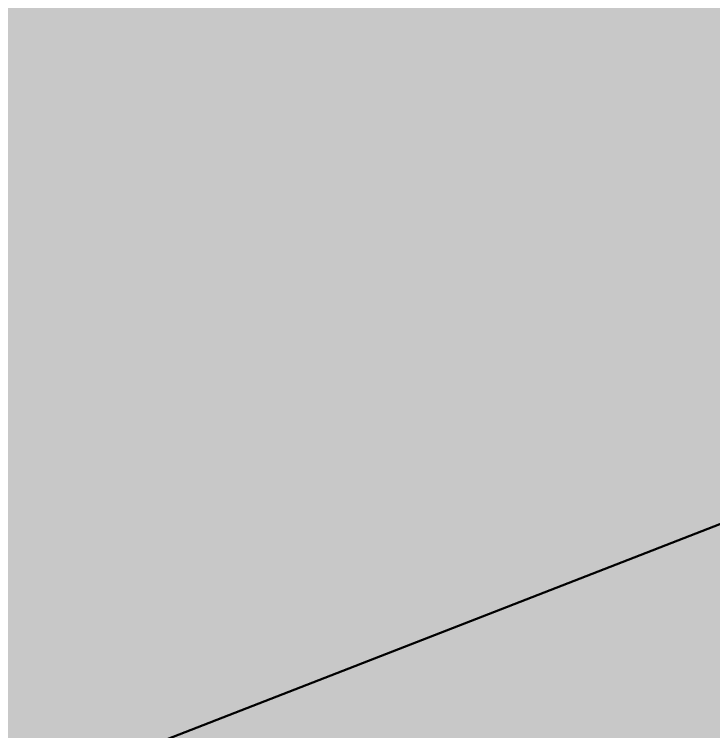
# Model space of a CAD drawing. Header units: inches. Extents: x 397149 to 398791, y 3053203 to 3057598.
# Drawn here: x 397718.967 to 397719.1689, y 3055915.9542 to 3055916.1616 of the extents above; entities that cross this region are included whole.
import ezdxf

# ---------------------------------------------------------------- set-up
doc = ezdxf.new("R2010")
doc.units = ezdxf.units.IN
doc.header["$MEASUREMENT"] = 0
doc.layers.add('STREAM', color=7, linetype='Continuous', lineweight=30, true_color=0x008f13)
doc.layers.add('structure_precinct', color=7, linetype='Continuous', true_color=0xdf69e5)

msp = doc.modelspace()

# ---------------------------------------------------------------- hatches: boundary and pattern name
at = {"layer": 'structure_precinct', "true_color": 0xa953a0}
h = msp.add_hatch(color=215, dxfattribs=at)
h.dxf.hatch_style = 1
h.paths.add_polyline_path([(397938.03848, 3056098.26522), (397957.98987, 3056111.22257), (397963.09482, 3056126.10919), (397978.68462, 3056149.06901), (397996.9476, 3056169.94528), (398005.62333, 3056195.46425), (397997.87821, 3056221.83385), (398001.38863, 3056237.22962), (398018.01686, 3056261.79066), (398013.50102, 3056283.96634), (398023.23529, 3056309.49872), (398033.48542, 3056336.09636), (398022.97323, 3056371.95927), (398006.00247, 3056416.21001), (398008.71537, 3056452.76987), (398002.00197, 3056481.26995), (398000.31333, 3056495.87435), (397995.43128, 3056538.03072), (397992.26785, 3056558.63002), (397970.1101, 3056558.34923), (397973.98532, 3056524.50861), (397981.1568, 3056509.98929), (397981.47065, 3056485.21947), (397951.56337, 3056489.28705), (397936.23986, 3056495.44512), (397917.18606, 3056495.20366), (397901.75288, 3056474.37627), (397893.51214, 3056464.41954), (397883.53802, 3056456.55228), (397871.25123, 3056440.0232), (397867.76243, 3056431.45443), (397865.30978, 3056413.16305), (397873.43282, 3056384.54827), (397879.59735, 3056362.83264), (397882.41103, 3056352.92096), (397884.08541, 3056348.35651), (397882.65355, 3056343.70041), (397879.68429, 3056341.03745), (397875.00508, 3056339.79781), (397866.38893, 3056339.11574), (397844.37136, 3056337.37279), (397829.96228, 3056336.23213), (397824.98708, 3056335.83829), (397820.03703, 3056335.12682), (397794.12399, 3056330.99726), (397738.09336, 3056341.29779), (397699.01016, 3056350.96613), (397677.68906, 3056362.55348), (397638.799, 3056356.97885), (397581.08543, 3056366.41109), (397567.63675, 3056372.43935), (397528.88384, 3056403.65664), (397519.96776, 3056408.77896), (397517.35367, 3056421.51555), (397513.32842, 3056427.97552), (397503.71025, 3056437.83707), (397492.52791, 3056446.79694), (397480.90049, 3056452.37917), (397468.85454, 3056458.07569), (397456.95778, 3056470.38325), (397449.3031, 3056476.47577), (397441.12737, 3056481.26301), (397402.78775, 3056467.48168), (397377.54364, 3056454.45726), (397357.24439, 3056436.0366), (397364.14418, 3056433.26984), (397372.43983, 3056431.43214), (397377.80477, 3056427.32373), (397383.07049, 3056421.23862), (397394.92784, 3056408.16394), (397398.46063, 3056400.5815), (397404.73494, 3056390.41636), (397409.70842, 3056382.57022), (397414.03018, 3056374.83402), (397419.59021, 3056363.09599), (397425.90608, 3056356.12739), (397431.47836, 3056347.74989), (397437.08028, 3056340.60807), (397441.42514, 3056329.84894), (397442.22926, 3056320.87201), (397445.00964, 3056309.97491), (397449.99146, 3056299.75005), (397453.67094, 3056291.4181), (397459.55606, 3056285.26752), (397463.255, 3056277.7422), (397467.01429, 3056272.08595), (397483.23981, 3056281.63237), (397487.59404, 3056284.19422), (397491.78193, 3056276.67795), (397509.60985, 3056276.13907), (397525.28311, 3056259.99412), (397543.87862, 3056247.51727), (397552.78936, 3056238.54814), (397567.57965, 3056214.81552), (397577.52084, 3056206.39765), (397582.51482, 3056198.45063), (397598.95931, 3056165.47258), (397607.70652, 3056148.82707), (397607.92592, 3056148.40957), (397615.75801, 3056131.88708), (397638.79023, 3056118.94509), (397649.23391, 3056096.84453), (397657.29804, 3056062.00931), (397661.51922, 3056029.66629), (397664.95238, 3056009.38257), (397671.61703, 3055978.12422), (397673.89688, 3055968.24282), (397675.94618, 3055959.39034), (397679.77015, 3055942.87164), (397679.78643, 3055942.78387), (397683.17245, 3055925.02257), (397683.15625, 3055924.61681), (397683.17916, 3055924.4933), (397682.22488, 3055900.59725), (397683.8082, 3055874.84779), (397684.19314, 3055844.4677), (397683.49142, 3055836.87907), (397682.75097, 3055828.87157), (397694.02662, 3055821.08896), (397725.91707, 3055810.90599), (397756.60611, 3055797.90709), (397756.55537, 3055797.87673), (397779.44718, 3055784.2514), (397803.88744, 3055785.81547), (397822.3032, 3055784.14178), (397832.32037, 3055795.70278), (397836.51008, 3055815.97723), (397839.48318, 3055832.00142), (397842.59864, 3055830.43578), (397842.6197, 3055830.95109), (397842.96015, 3055839.28044), (397854.85174, 3055861.66404), (397876.41778, 3055872.52443), (397882.48068, 3055895.36351), (397869.57025, 3055911.60991), (397874.17718, 3055923.03085), (397869.85833, 3055922.71413), (397866.29374, 3055953.37153), (397839.06614, 3055971.55391), (397832.39968, 3055996.34911), (397845.41018, 3056013.98269), (397869.68964, 3056019.58392), (397899.88409, 3056026.34128), (397938.35419, 3056031.57051), (397951.53235, 3056035.97235), (397957.62207, 3056056.69436), (397939.46587, 3056069.16879), (397924.47647, 3056084.89007)])

# ---------------------------------------------------------------- linework, layer by layer
at = {"layer": 'STREAM', "color": 5, "linetype": 'Continuous', "lineweight": 50}
msp.add_polyline3d([(397648.3175, 3055873.1632, 0), (397652.491, 3055874.7477, 0), (397656.5081, 3055877.2438, 0), (397660.1041, 3055878.2445, 0), (397665.3533, 3055879.009, 0), (397668.7689, 3055880.021, 0), (397673.7703, 3055882.8983, 0), (397677.4446, 3055885.383, 0), (397680.8196, 3055889.107, 0), (397682.6303, 3055891.2771, 0), (397684.858, 3055893.435, 0), (397687.9119, 3055895.6554, 0), (397690.1109, 3055898.4425, 0), (397691.0259, 3055900.2557, 0), (397701.575, 3055908.701, 0), (397706.1738, 3055910.3967, 0), (397710.1494, 3055912.6017, 0), (397713.2143, 3055913.7692, 0), (397717.131, 3055915.2211, 0), (397719.1742, 3055916.0155, 0)], dxfattribs=at)
msp.add_polyline3d([(397648.3175, 3055873.1632, 0), (397652.491, 3055874.7477, 0), (397656.5081, 3055877.2438, 0), (397660.1041, 3055878.2445, 0), (397665.3533, 3055879.009, 0), (397668.7689, 3055880.021, 0), (397673.7703, 3055882.8983, 0), (397677.4446, 3055885.383, 0), (397680.8196, 3055889.107, 0), (397682.6303, 3055891.2771, 0), (397684.858, 3055893.435, 0), (397687.9119, 3055895.6554, 0), (397690.1109, 3055898.4425, 0), (397691.0259, 3055900.2557, 0), (397701.575, 3055908.701, 0), (397706.1738, 3055910.3967, 0), (397710.1494, 3055912.6017, 0), (397713.2143, 3055913.7692, 0), (397717.131, 3055915.2211, 0), (397719.1742, 3055916.0155, 0)], dxfattribs=at)

doc.saveas('drawing.dxf')
